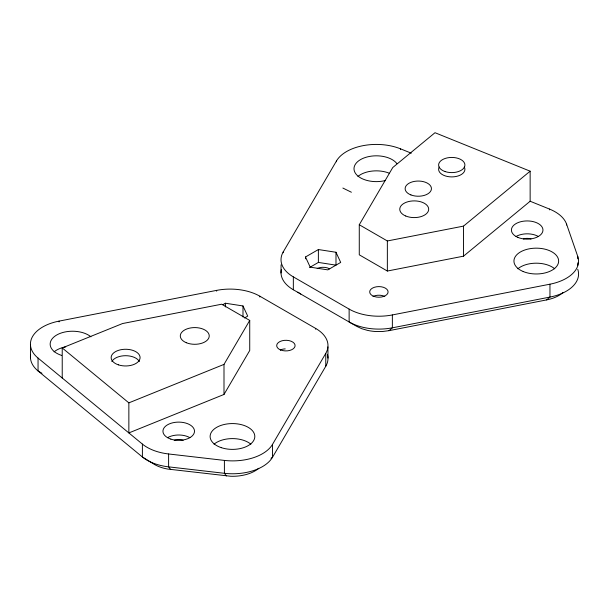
<?xml version="1.0" encoding="UTF-8"?>
<svg xmlns="http://www.w3.org/2000/svg" width="609" height="609" viewBox="0 0 609 609"><rect width="100%" height="100%" fill="white"/><g stroke="black" fill="none" stroke-linecap="round" stroke-linejoin="round"><path stroke-width="0.91" d="M281.023 272.999L281.076 264.846M283.231 252.735L283.231 251.928L336.48 160.943A42.082 24.299 0 0 1 400.486 148.817L411.273 153.179M62.225 347.937L128.857 402.861L128.857 432.93L223.998 394.457L223.998 364.388L249.728 320.425L221.646 304.211L122.546 323.546L62.225 347.937L62.225 377.999M223.998 394.457L249.728 350.487L249.728 320.425M359.272 224.751L392.759 167.536L435.001 132.709L530.142 171.182L530.142 201.244L463.502 256.176L387.354 271.035L359.272 254.821L359.272 224.751L387.354 240.966L463.502 226.114L530.142 171.182M270.99 458.272L272.52 457.252L272.52 444.364L325.769 353.38A42.082 24.299 0 0 0 315.66 328.426L259.86 296.21A42.082 24.299 0 0 0 216.637 290.371L59.043 321.118A42.082 24.299 0 0 0 38.047 358.077L38.047 370.957L142.392 456.971L152.844 463.449A31.63 18.262 0 0 0 167.749 469.067L230.689 476.253A31.615 18.255 0 0 0 258.772 468.298M327.459 354.651A42.082 24.299 0 0 1 325.769 366.268L272.52 457.252A42.082 24.299 0 0 1 224.401 473.3L168.609 466.859A42.082 24.299 0 0 1 142.392 456.971L142.392 444.083L38.047 358.077M281.335 269.612A42.082 24.299 0 0 0 293.34 289.77L356.577 326.279L361.67 328.677L367.516 330.382A32.422 18.719 0 0 0 376.027 331.532L382.589 331.502L388.991 330.657L392.363 327.817L549.957 297.078A42.082 24.299 0 0 0 577.751 269.292M388.991 330.657L546.585 299.917L549.957 297.078L549.957 284.19A42.082 24.299 0 0 0 577.751 256.412L566.591 224.196A42.082 24.299 0 0 0 549.47 209.062L530.142 201.244M222.978 304.622L225.391 303.229L242.991 305.954L247.711 316.117L244.491 317.974M305.497 256.983L318.378 249.545L335.985 252.263L340.697 262.426L327.817 269.871L310.209 267.145L305.497 256.983L305.497 258.825M309.524 267.541L318.378 262.426L335.985 265.151L335.985 252.263M128.857 402.861L223.998 364.388M546.585 299.917L549.242 299.323A31.615 18.255 0 0 0 563.074 292.465M283.231 251.928A42.082 24.299 0 0 0 293.34 276.882L349.132 309.098A42.082 24.299 0 0 0 392.363 314.937L549.957 284.19M142.392 444.083A42.082 24.299 0 0 0 168.609 453.971L224.401 460.412A42.082 24.299 0 0 0 272.52 444.364M342.867 188.044L351.393 192.238M41.96 373.279L38.047 370.957A42.082 24.299 0 0 1 30.595 354.88M300.777 294.063L297.885 292.16M226.464 475.934L224.401 473.3L224.401 460.412M170.672 469.493L168.609 466.859L168.609 453.971M327.977 358.084L327.924 346.902M577.751 256.412L577.751 258.825M577.751 262.852L577.751 265.265M566.591 224.196L566.591 225.003M549.47 209.062L549.47 209.869M463.502 226.114L463.502 256.176M400.486 148.817L400.486 149.624M392.363 314.937L392.363 327.817A42.082 24.299 0 0 1 349.132 321.986L349.132 309.098M387.354 240.966L387.354 271.035M336.48 160.943L336.48 161.75M325.769 353.38L325.769 366.268M318.378 249.545L318.378 262.426M315.66 328.426L315.66 329.233M293.34 276.882L293.34 289.77M259.86 296.21L259.86 297.017M242.991 305.954L242.991 317M225.391 303.229L225.391 306.913M216.637 290.371L216.637 291.178M59.043 321.118L59.043 321.925M30.45 344.839L30.45 357.727M464.294 167.011A13.154 7.59 0 0 1 451.764 176.907A13.154 7.59 0 0 1 439.234 167.011M372.99 296.431A9.204 5.314 0 0 1 384.789 296.431M317.198 268.508A9.204 5.314 0 0 1 329.606 268.835M385.223 180.569A22.358 12.911 0 0 1 355.831 173.847A22.358 12.911 0 0 1 367.463 156.878A22.358 12.911 0 0 1 396.862 163.593M357.925 176.443A22.358 12.911 0 0 1 389.014 173.116M516.029 236.482A15.781 9.112 0 0 1 538.341 236.482M523.359 238.941A7.894 4.552 0 0 1 531.01 238.941M517.863 268.782A22.358 12.911 0 0 1 554.708 268.782M280.285 349.985A9.204 5.314 0 0 1 285.225 348.896M54.094 351.857A22.358 12.911 0 0 1 65.734 346.871M61.669 355.42A22.358 12.911 0 0 1 55.967 335.452A22.358 12.911 0 0 1 90.939 336.823M214.033 444.197A22.358 12.911 0 0 1 250.878 444.197M167.559 437.665A15.781 9.112 0 0 1 189.879 437.665M174.25 440.353A7.894 4.552 0 0 1 183.187 440.353M111.835 361.525A14.464 8.351 0 0 1 125.614 355.702A14.464 8.351 0 0 1 139.4 361.525M445.187 171.593A13.154 7.59 0 0 0 464.918 165.016A13.154 7.59 0 0 0 445.187 158.447A13.154 7.59 0 0 0 445.187 171.593M374.284 296.514A9.204 5.314 0 0 0 388.093 291.924A9.204 5.314 0 0 0 374.299 287.311A9.204 5.314 0 0 0 374.284 296.514M517.924 237.411A15.781 9.112 0 0 0 542.878 230.978A15.781 9.112 0 0 0 520.748 221.722A15.781 9.112 0 0 0 517.924 237.411M523.169 271.515A22.358 12.911 0 0 0 558.522 262.395A22.358 12.911 0 0 0 527.166 249.279A22.358 12.911 0 0 0 523.169 271.515M405.739 216.005A14.464 8.351 0 0 0 428.614 210.105A14.464 8.351 0 0 0 408.327 201.617A14.464 8.351 0 0 0 405.739 216.005M118.382 364.844A14.464 8.351 0 0 0 140.085 357.612A14.464 8.351 0 0 0 118.382 350.381A14.464 8.351 0 0 0 118.382 364.844M410.915 194.926A13.154 7.59 0 0 0 431.408 189.186A13.154 7.59 0 0 0 412.544 181.809A13.154 7.59 0 0 0 410.915 194.926M280.543 349.931A9.204 5.314 0 0 0 295.06 346.118A9.204 5.314 0 0 0 282.096 340.766A9.204 5.314 0 0 0 280.543 349.931M221.28 447.653A22.358 12.911 0 0 0 254.813 436.478A22.358 12.911 0 0 0 221.28 425.303A22.358 12.911 0 0 0 221.28 447.653M170.832 439.112A15.781 9.112 0 0 0 194.499 431.218A15.781 9.112 0 0 0 170.832 423.331A15.781 9.112 0 0 0 170.832 439.112M186.285 342.707A14.464 8.351 0 0 0 209.161 336.8A14.464 8.351 0 0 0 188.874 328.312A14.464 8.351 0 0 0 186.285 342.707"/></g></svg>
